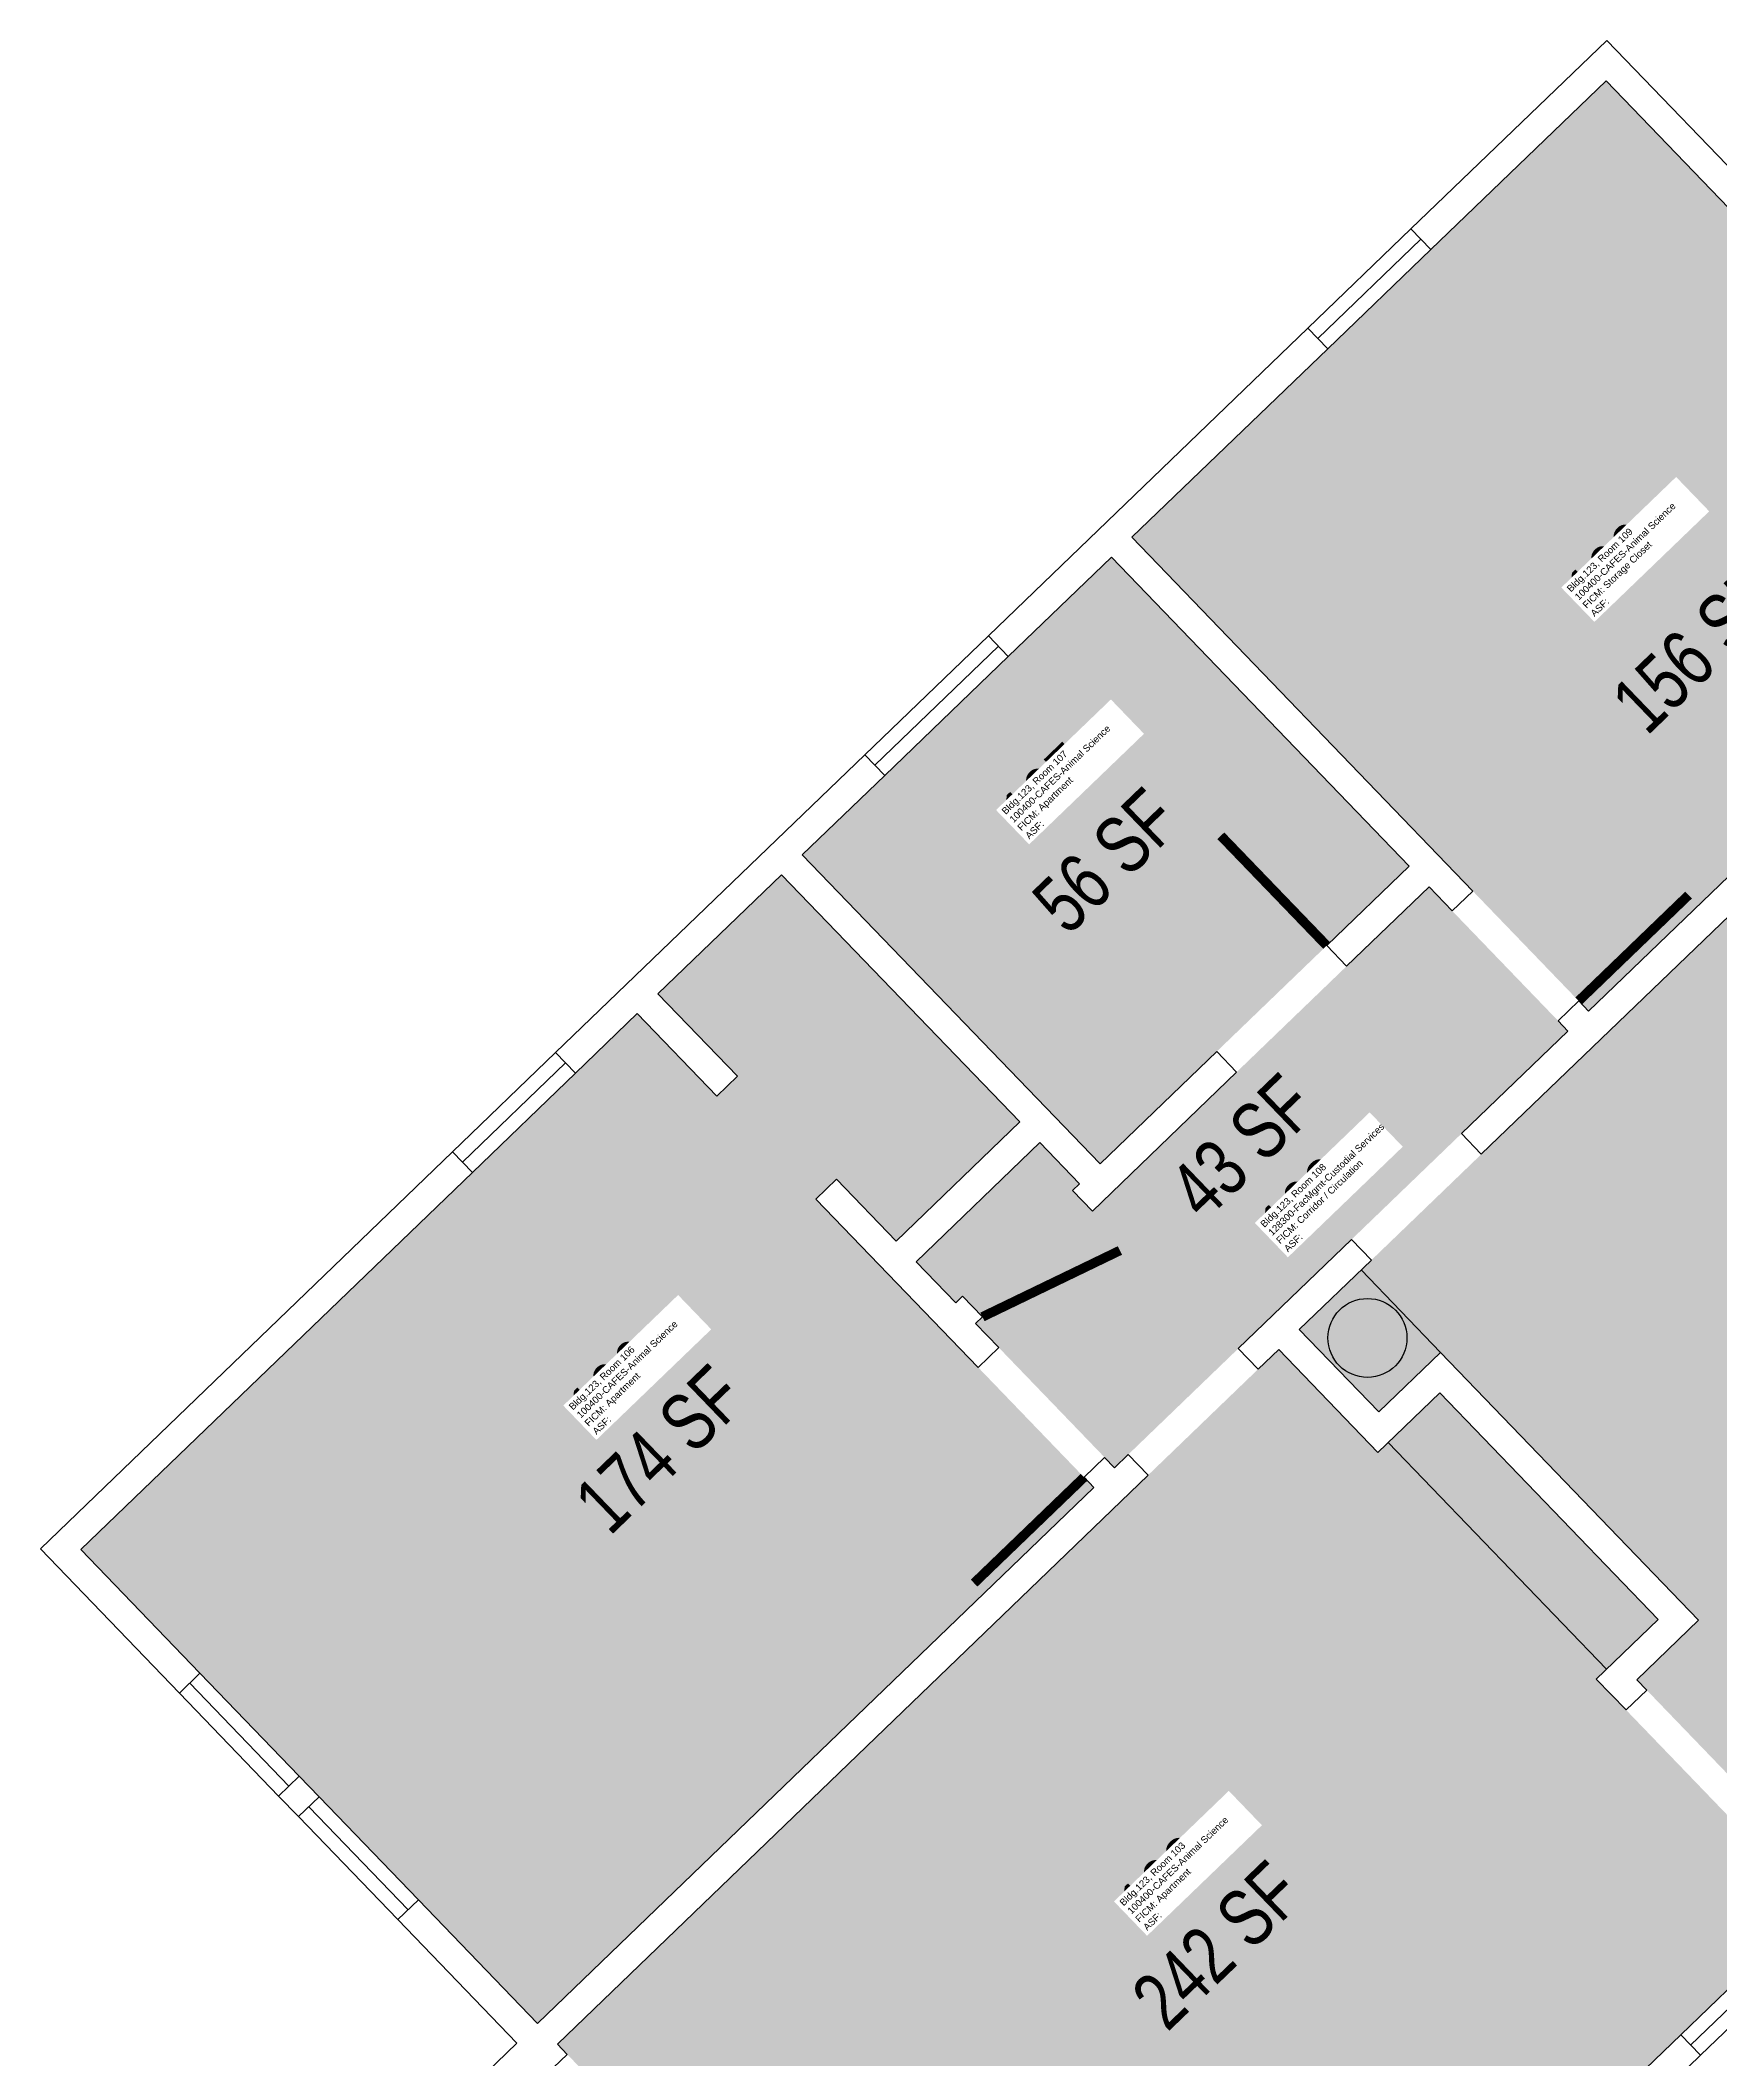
# Model space of a CAD drawing. Header units: inches. Extents: x 69249775 to 69250358, y 27732907 to 27733582.
# Drawn here: x 69249809.1 to 69250161.4, y 27733158.4 to 27733581.9 of the extents above; entities that cross this region are included whole.
import ezdxf
from ezdxf.enums import TextEntityAlignment as Align

# ---------------------------------------------------------------- set-up
doc = ezdxf.new("R2010")
doc.units = ezdxf.units.IN
doc.header["$LTSCALE"] = 10
doc.header["$MEASUREMENT"] = 0
for name, color, linetype in [('A-DOOR', 2, 'CONTINUOUS'), ('A-FLOR', 3, 'CONTINUOUS'), ('A-GLAZ', 1, 'CONTINUOUS'), ('A-IDEN-RNUM', 7, 'CONTINUOUS'), ('A-IDEN-SNUM', 4, 'CONTINUOUS'), ('A-IDEN-VNUM', 4, 'CONTINUOUS'), ('A-WALL', 5, 'CONTINUOUS'), ('AREA-TEXT', 3, 'CONTINUOUS'), ('Rooms-Category-Color', 7, 'CONTINUOUS'), ('Rooms-College-Color', 7, 'CONTINUOUS'), ('Rooms-Department-Color', 7, 'CONTINUOUS'), ('Rooms-Division-Color', 7, 'CONTINUOUS'), ('Rooms-Information', 7, 'CONTINUOUS')]:
    doc.layers.add(name, color=color, linetype=linetype)
doc.styles.add('Arial', font='arial.ttf')
doc.styles.add('CP_AREA', font='arial.ttf', dxfattribs={"height": 15})
doc.styles.add('CP_ROOMSNUMBER', font='arial.ttf', dxfattribs={"height": 1})

msp = doc.modelspace()

# ---------------------------------------------------------------- hatches: boundary and pattern name
at = {"layer": 'Rooms-Category-Color', "true_color": 0x728ef3}
for points in [[(69250133.71, 27733378.28), (69250037.97, 27733477.67), (69250137.36, 27733573.41), (69250233.1, 27733474.02), (69250228.78, 27733469.86), (69250232.94, 27733465.54), (69250237.26, 27733469.7), (69250274.72, 27733430.81), (69250231.51, 27733389.18), (69250194.05, 27733428.07), (69250213.49, 27733446.8), (69250209.33, 27733451.12)], [(69250031.27, 27733346.25), (69250096.09, 27733408.69), (69250033.65, 27733473.51), (69249968.83, 27733411.07)], [(69250189.73, 27733423.91), (69250073.05, 27733311.52), (69250089.7, 27733294.24), (69250102.67, 27733306.72), (69250156.78, 27733250.55), (69250143.82, 27733238.06), (69250185.44, 27733194.85), (69250302.12, 27733307.24)], [(69249976.04, 27733343.04), (69249988.53, 27733330.08), (69250014.46, 27733355.05), (69249964.51, 27733406.91), (69249938.58, 27733381.93), (69249955.23, 27733364.65), (69249950.91, 27733360.48), (69249934.26, 27733377.77), (69249817.59, 27733265.38), (69249913.33, 27733165.99), (69250030, 27733278.38), (69249971.72, 27733338.88)], [(69250148.3, 27733250.71), (69250135.33, 27733238.22), (69250181.12, 27733190.68), (69250127.1, 27733138.65), (69250122.94, 27733142.97), (69250079.73, 27733101.35), (69250083.89, 27733097.03), (69250029.88, 27733045), (69249917.49, 27733161.67), (69250068.73, 27733307.36), (69250089.54, 27733285.75), (69250102.51, 27733298.24)]]:
    msp.add_hatch(color=171, dxfattribs=at).paths.add_polyline_path(points)
at = {"layer": 'Rooms-Category-Color', "true_color": 0xadadad}
msp.add_hatch(color=253, dxfattribs=at).paths.add_polyline_path([(69250129.39, 27733374.12), (69250100.25, 27733404.37), (69250029.67, 27733336.38), (69250025.51, 27733340.7), (69250026.95, 27733342.09), (69250018.62, 27733350.73), (69249992.69, 27733325.75), (69250001.02, 27733317.11), (69250002.46, 27733318.5), (69250006.62, 27733314.18), (69250005.18, 27733312.79), (69250034.32, 27733282.54)])
at = {"layer": 'Rooms-College-Color', "true_color": 0xadadad}
for points in [[(69250133.71, 27733378.28), (69250037.97, 27733477.67), (69250137.36, 27733573.41), (69250233.1, 27733474.02), (69250228.78, 27733469.86), (69250232.94, 27733465.54), (69250237.26, 27733469.7), (69250274.72, 27733430.81), (69250231.51, 27733389.18), (69250194.05, 27733428.07), (69250213.49, 27733446.8), (69250209.33, 27733451.12)], [(69250031.27, 27733346.25), (69250096.09, 27733408.69), (69250033.65, 27733473.51), (69249968.83, 27733411.07)], [(69250189.73, 27733423.91), (69250073.05, 27733311.52), (69250089.7, 27733294.24), (69250102.67, 27733306.72), (69250156.78, 27733250.55), (69250143.82, 27733238.06), (69250185.44, 27733194.85), (69250302.12, 27733307.24)], [(69249976.04, 27733343.04), (69249988.53, 27733330.08), (69250014.46, 27733355.05), (69249964.51, 27733406.91), (69249938.58, 27733381.93), (69249955.23, 27733364.65), (69249950.91, 27733360.48), (69249934.26, 27733377.77), (69249817.59, 27733265.38), (69249913.33, 27733165.99), (69250030, 27733278.38), (69249971.72, 27733338.88)], [(69250129.39, 27733374.12), (69250100.25, 27733404.37), (69250029.67, 27733336.38), (69250025.51, 27733340.7), (69250026.95, 27733342.09), (69250018.62, 27733350.73), (69249992.69, 27733325.75), (69250001.02, 27733317.11), (69250002.46, 27733318.5), (69250006.62, 27733314.18), (69250005.18, 27733312.79), (69250034.32, 27733282.54)], [(69250148.3, 27733250.71), (69250135.33, 27733238.22), (69250181.12, 27733190.68), (69250127.1, 27733138.65), (69250122.94, 27733142.97), (69250079.73, 27733101.35), (69250083.89, 27733097.03), (69250029.88, 27733045), (69249917.49, 27733161.67), (69250068.73, 27733307.36), (69250089.54, 27733285.75), (69250102.51, 27733298.24)]]:
    msp.add_hatch(color=253, dxfattribs=at).paths.add_polyline_path(points)
at = {"layer": 'Rooms-Department-Color', "true_color": 0xe3c5e1}
for points in [[(69250133.71, 27733378.28), (69250037.97, 27733477.67), (69250137.36, 27733573.41), (69250233.1, 27733474.02), (69250228.78, 27733469.86), (69250232.94, 27733465.54), (69250237.26, 27733469.7), (69250274.72, 27733430.81), (69250231.51, 27733389.18), (69250194.05, 27733428.07), (69250213.49, 27733446.8), (69250209.33, 27733451.12)], [(69250031.27, 27733346.25), (69250096.09, 27733408.69), (69250033.65, 27733473.51), (69249968.83, 27733411.07)], [(69250189.73, 27733423.91), (69250073.05, 27733311.52), (69250089.7, 27733294.24), (69250102.67, 27733306.72), (69250156.78, 27733250.55), (69250143.82, 27733238.06), (69250185.44, 27733194.85), (69250302.12, 27733307.24)], [(69249976.04, 27733343.04), (69249988.53, 27733330.08), (69250014.46, 27733355.05), (69249964.51, 27733406.91), (69249938.58, 27733381.93), (69249955.23, 27733364.65), (69249950.91, 27733360.48), (69249934.26, 27733377.77), (69249817.59, 27733265.38), (69249913.33, 27733165.99), (69250030, 27733278.38), (69249971.72, 27733338.88)], [(69250148.3, 27733250.71), (69250135.33, 27733238.22), (69250181.12, 27733190.68), (69250127.1, 27733138.65), (69250122.94, 27733142.97), (69250079.73, 27733101.35), (69250083.89, 27733097.03), (69250029.88, 27733045), (69249917.49, 27733161.67), (69250068.73, 27733307.36), (69250089.54, 27733285.75), (69250102.51, 27733298.24)]]:
    msp.add_hatch(color=254, dxfattribs=at).paths.add_polyline_path(points)
at = {"layer": 'Rooms-Department-Color', "true_color": 0xacacac}
msp.add_hatch(color=253, dxfattribs=at).paths.add_polyline_path([(69250129.39, 27733374.12), (69250100.25, 27733404.37), (69250029.67, 27733336.38), (69250025.51, 27733340.7), (69250026.95, 27733342.09), (69250018.62, 27733350.73), (69249992.69, 27733325.75), (69250001.02, 27733317.11), (69250002.46, 27733318.5), (69250006.62, 27733314.18), (69250005.18, 27733312.79), (69250034.32, 27733282.54)])
at = {"layer": 'Rooms-Division-Color', "true_color": 0xe3c5e1}
for points in [[(69250133.71, 27733378.28), (69250037.97, 27733477.67), (69250137.36, 27733573.41), (69250233.1, 27733474.02), (69250228.78, 27733469.86), (69250232.94, 27733465.54), (69250237.26, 27733469.7), (69250274.72, 27733430.81), (69250231.51, 27733389.18), (69250194.05, 27733428.07), (69250213.49, 27733446.8), (69250209.33, 27733451.12)], [(69250031.27, 27733346.25), (69250096.09, 27733408.69), (69250033.65, 27733473.51), (69249968.83, 27733411.07)], [(69250189.73, 27733423.91), (69250073.05, 27733311.52), (69250089.7, 27733294.24), (69250102.67, 27733306.72), (69250156.78, 27733250.55), (69250143.82, 27733238.06), (69250185.44, 27733194.85), (69250302.12, 27733307.24)], [(69249976.04, 27733343.04), (69249988.53, 27733330.08), (69250014.46, 27733355.05), (69249964.51, 27733406.91), (69249938.58, 27733381.93), (69249955.23, 27733364.65), (69249950.91, 27733360.48), (69249934.26, 27733377.77), (69249817.59, 27733265.38), (69249913.33, 27733165.99), (69250030, 27733278.38), (69249971.72, 27733338.88)], [(69250148.3, 27733250.71), (69250135.33, 27733238.22), (69250181.12, 27733190.68), (69250127.1, 27733138.65), (69250122.94, 27733142.97), (69250079.73, 27733101.35), (69250083.89, 27733097.03), (69250029.88, 27733045), (69249917.49, 27733161.67), (69250068.73, 27733307.36), (69250089.54, 27733285.75), (69250102.51, 27733298.24)]]:
    msp.add_hatch(color=254, dxfattribs=at).paths.add_polyline_path(points)
at = {"layer": 'Rooms-Division-Color', "true_color": 0xadadad}
msp.add_hatch(color=253, dxfattribs=at).paths.add_polyline_path([(69250129.39, 27733374.12), (69250100.25, 27733404.37), (69250029.67, 27733336.38), (69250025.51, 27733340.7), (69250026.95, 27733342.09), (69250018.62, 27733350.73), (69249992.69, 27733325.75), (69250001.02, 27733317.11), (69250002.46, 27733318.5), (69250006.62, 27733314.18), (69250005.18, 27733312.79), (69250034.32, 27733282.54)])

# ---------------------------------------------------------------- linework, layer by layer
at = {"layer": 'A-DOOR'}
for points in [[(69250078.8, 27733392.04, 2, 2, 0), (69250056.6, 27733415.08, 0, 0, 0.414214), (69250055.76, 27733369.84, 0, 0, 2.414214)], [(69250131.63, 27733380.44, 2, 2, 0), (69250154.67, 27733402.64, 0, 0, 0.414214), (69250109.43, 27733403.49, 0, 0, 2.414214)], [(69250006.62, 27733314.18, 2, 2, 0), (69250035.44, 27733328.1, 0, 0, 0.102988), (69250027.49, 27733338.44, 0, 0, 0.102988)], [(69250027.92, 27733280.54, 2, 2, 0), (69250004.87, 27733258.34, 0, 0, -0.414214), (69250005.72, 27733303.59, 0, 0, -2.414214)]]:
    msp.add_lwpolyline(points, format="xyseb", dxfattribs=at)
at = {"layer": 'A-FLOR'}
for p, q in [((69250102.67, 27733306.72), (69250086.02, 27733324.01)), ((69250091.7, 27733287.83), (69250137.49, 27733240.3))]:
    msp.add_line(p, q, dxfattribs=at)
msp.add_circle((69250087.34, 27733309.76), 8.28, dxfattribs=at)
at = {"layer": 'A-GLAZ'}
for p, q in [((69250074.86, 27733521.53), (69250096.47, 27733542.35)), ((69250076.94, 27733519.37), (69250098.55, 27733540.19)), ((69250079.02, 27733517.21), (69250100.63, 27733538.03)), ((69249981.95, 27733432.04), (69250007.88, 27733457.02)), ((69249984.03, 27733429.88), (69250009.96, 27733454.85)), ((69249986.12, 27733427.72), (69250012.04, 27733452.69)), ((69249895.53, 27733348.79), (69249917.13, 27733369.6)), ((69249897.61, 27733346.63), (69249919.22, 27733367.44)), ((69249899.69, 27733344.47), (69249921.3, 27733365.28)), ((69249861.21, 27733215.76), (69249840.4, 27733237.37)), ((69249863.37, 27733217.85), (69249842.56, 27733239.45)), ((69249859.05, 27733213.68), (69249838.24, 27733235.29)), ((69249886.19, 27733189.84), (69249865.38, 27733211.44)), ((69249888.35, 27733191.92), (69249867.54, 27733213.52)), ((69249884.03, 27733187.76), (69249863.22, 27733209.36)), ((69250153.03, 27733163.63), (69250174.64, 27733184.44)), ((69250155.11, 27733161.47), (69250176.72, 27733182.28)), ((69250157.19, 27733159.31), (69250178.8, 27733180.12))]:
    msp.add_line(p, q, dxfattribs=at)
at = {"layer": 'A-WALL'}
for p, q in [((69250137.52, 27733581.89), (69250096.47, 27733542.35)), ((69250179.14, 27733538.68), (69250137.52, 27733581.89)), ((69250137.36, 27733573.41), (69250100.63, 27733538.03)), ((69250174.82, 27733534.52), (69250137.36, 27733573.41)), ((69250100.63, 27733538.03), (69250096.47, 27733542.35)), ((69250074.86, 27733521.53), (69250007.88, 27733457.02)), ((69250079.02, 27733517.21), (69250074.86, 27733521.53)), ((69250079.02, 27733517.21), (69250037.97, 27733477.67)), ((69250037.97, 27733477.67), (69250109.43, 27733403.49)), ((69250033.65, 27733473.51), (69250012.04, 27733452.69)), ((69250033.65, 27733473.51), (69250096.09, 27733408.69)), ((69250012.04, 27733452.69), (69250007.88, 27733457.02)), ((69250209.33, 27733451.12), (69250133.71, 27733378.28)), ((69249981.95, 27733432.04), (69249917.13, 27733369.6)), ((69249986.12, 27733427.72), (69249981.95, 27733432.04)), ((69249986.12, 27733427.72), (69249968.83, 27733411.07)), ((69250189.73, 27733423.91), (69250111.22, 27733348.29)), ((69249968.83, 27733411.07), (69250031.27, 27733346.25)), ((69249964.51, 27733406.91), (69249938.58, 27733381.93)), ((69249964.51, 27733406.91), (69250014.46, 27733355.05)), ((69250096.09, 27733408.69), (69250078.8, 27733392.04)), ((69250100.25, 27733404.37), (69250082.96, 27733387.72)), ((69250100.25, 27733404.37), (69250105.11, 27733399.33)), ((69250109.43, 27733403.49), (69250105.11, 27733399.33)), ((69250078.8, 27733392.04), (69250082.96, 27733387.72)), ((69249938.58, 27733381.93), (69249955.23, 27733364.65)), ((69250131.63, 27733380.44), (69250127.31, 27733376.28)), ((69250131.63, 27733380.44), (69250133.71, 27733378.28)), ((69249934.26, 27733377.77), (69249921.3, 27733365.28)), ((69249934.26, 27733377.77), (69249950.91, 27733360.48)), ((69250127.31, 27733376.28), (69250129.39, 27733374.12)), ((69250129.39, 27733374.12), (69250107.06, 27733352.61)), ((69249921.3, 27733365.28), (69249917.13, 27733369.6)), ((69250055.76, 27733369.84), (69250031.27, 27733346.25)), ((69250055.76, 27733369.84), (69250059.92, 27733365.52)), ((69249950.91, 27733360.48), (69249955.23, 27733364.65)), ((69250059.92, 27733365.52), (69250029.67, 27733336.38)), ((69250014.46, 27733355.05), (69249988.53, 27733330.08)), ((69250018.62, 27733350.73), (69249992.69, 27733325.75)), ((69250018.62, 27733350.73), (69250026.95, 27733342.09)), ((69250111.22, 27733348.29), (69250107.06, 27733352.61)), ((69249895.53, 27733348.79), (69249809.1, 27733265.54)), ((69249899.69, 27733344.47), (69249895.53, 27733348.79)), ((69249899.69, 27733344.47), (69249817.59, 27733265.38)), ((69249971.72, 27733338.88), (69249976.04, 27733343.04)), ((69249976.04, 27733343.04), (69249988.53, 27733330.08)), ((69250026.95, 27733342.09), (69250025.51, 27733340.7)), ((69249971.72, 27733338.88), (69250005.72, 27733303.59)), ((69250025.51, 27733340.7), (69250029.67, 27733336.38)), ((69250084.01, 27733330.41), (69250060.25, 27733307.52)), ((69250088.18, 27733326.09), (69250084.01, 27733330.41)), ((69249992.69, 27733325.75), (69250001.02, 27733317.11)), ((69250088.18, 27733326.09), (69250073.05, 27733311.52)), ((69250002.46, 27733318.5), (69250001.02, 27733317.11)), ((69250002.46, 27733318.5), (69250006.62, 27733314.18)), ((69250006.62, 27733314.18), (69250005.18, 27733312.79)), ((69250005.18, 27733312.79), (69250010.04, 27733307.75)), ((69250073.05, 27733311.52), (69250089.7, 27733294.24)), ((69250010.04, 27733307.75), (69250005.72, 27733303.59)), ((69250064.41, 27733303.2), (69250060.25, 27733307.52)), ((69250068.73, 27733307.36), (69250064.41, 27733303.2)), ((69250068.73, 27733307.36), (69250089.54, 27733285.75)), ((69250102.67, 27733306.72), (69250089.7, 27733294.24)), ((69250102.67, 27733306.72), (69250156.78, 27733250.55)), ((69250102.51, 27733298.24), (69250089.54, 27733285.75)), ((69250102.51, 27733298.24), (69250148.3, 27733250.71)), ((69250032.24, 27733284.7), (69250027.92, 27733280.54)), ((69250032.24, 27733284.7), (69250034.32, 27733282.54)), ((69250037.2, 27733285.32), (69250034.32, 27733282.54)), ((69250041.36, 27733281), (69250037.2, 27733285.32)), ((69250030, 27733278.38), (69249913.33, 27733165.99)), ((69250041.36, 27733281), (69249917.49, 27733161.67)), ((69250027.92, 27733280.54), (69250030, 27733278.38)), ((69249809.1, 27733265.54), (69249838.24, 27733235.29)), ((69249817.59, 27733265.38), (69249842.56, 27733239.45)), ((69250148.3, 27733250.71), (69250135.33, 27733238.22)), ((69250156.78, 27733250.55), (69250143.82, 27733238.06)), ((69249842.56, 27733239.45), (69249838.24, 27733235.29)), ((69250135.33, 27733238.22), (69250141.58, 27733231.74)), ((69250143.82, 27733238.06), (69250145.9, 27733235.9)), ((69250145.9, 27733235.9), (69250141.58, 27733231.74)), ((69249863.37, 27733217.85), (69249859.05, 27733213.68)), ((69249863.37, 27733217.85), (69249867.54, 27733213.52)), ((69249859.05, 27733213.68), (69249863.22, 27733209.36)), ((69249867.54, 27733213.52), (69249863.22, 27733209.36)), ((69249888.35, 27733191.92), (69249884.03, 27733187.76)), ((69249888.35, 27733191.92), (69249913.33, 27733165.99)), ((69249884.03, 27733187.76), (69249909, 27733161.83)), ((69249909, 27733161.83), (69249867.95, 27733122.28)), ((69249917.49, 27733161.67), (69249919.57, 27733159.51)), ((69250127.1, 27733138.65), (69250153.03, 27733163.63)), ((69250153.03, 27733163.63), (69250157.19, 27733159.31)), ((69249919.57, 27733159.51), (69249915.25, 27733155.35)), ((69250131.27, 27733134.33), (69250157.19, 27733159.31))]:
    msp.add_line(p, q, dxfattribs=at)

# ---------------------------------------------------------------- texts
at = {"layer": 'A-IDEN-RNUM', "style": 'Arial', "width": 0.85}
for s, p in [('0109-00', (69250135.94, 27733468.37)), ('0107-00', (69250017.55, 27733422.1)), ('0108-00', (69250071.61, 27733335.62)), ('0106-00', (69249926.96, 27733297.02)), ('0103-00', (69250042.21, 27733193.03))]:
    msp.add_text(s, height=1, rotation=43.9283, dxfattribs=at).set_placement(p)
at = {"layer": 'A-IDEN-SNUM', "style": 'CP_ROOMSNUMBER'}
for s, p in [('1230010900', (69250135.94, 27733468.37)), ('1230010700', (69250017.55, 27733422.1)), ('1230010800', (69250071.61, 27733335.62)), ('1230010600', (69249926.96, 27733297.02)), ('1230010300', (69250042.21, 27733193.03))]:
    msp.add_text(s, height=1, rotation=43.9283, dxfattribs=at).set_placement(p, align=Align.MIDDLE_CENTER)
at = {"layer": 'A-IDEN-VNUM', "style": 'Arial', "width": 0.85}
for s, p in [('109', (69250134.96, 27733460.93)), ('107', (69250016.45, 27733414.27)), ('108', (69250070.7, 27733327.67)), ('106', (69249925.71, 27733289.37)), ('103', (69250041.17, 27733185.37))]:
    msp.add_text(s, height=10, rotation=43.9283, dxfattribs=at).set_placement(p)
at = {"layer": 'AREA-TEXT', "style": 'CP_AREA', "width": 0.75}
for s, p in [('156 SF', (69250156.35, 27733454.24)), ('56 SF', (69250032.46, 27733409.88)), ('43 SF', (69250061.04, 27733349.94)), ('174 SF', (69249938.92, 27733286.45)), ('242 SF', (69250055.79, 27733182.42))]:
    msp.add_text(s, height=12, rotation=43.9283, dxfattribs=at).set_placement(p, align=Align.MIDDLE_CENTER)

# ---------------------------------------------------------------- next in the draw order: texts
at = {"layer": 'Rooms-Information', "char_height": 1.4286, "width": 32, "attachment_point": 7, "rotation": 43.9283, "style": 'Arial', "bg_fill": 3, "box_fill_scale": 1.5, "bg_fill_color": 256, "bg_fill_true_color": 13158600, "bg_fill_transparency": 0}
for s, insert in [('Bldg.123, Room 109^M^J100400-CAFES-Animal Science^M^JFICM: Storage Closet^M^JASF: ', (69250134.96, 27733460.93)), ('Bldg.123, Room 107^M^J100400-CAFES-Animal Science^M^JFICM: Apartment^M^JASF: ', (69250016.45, 27733414.27)), ('Bldg.123, Room 108^M^J128300-FacMgmt-Custodial Services^M^JFICM: Corridor / Circulation^M^JASF: ', (69250070.7, 27733327.67)), ('Bldg.123, Room 106^M^J100400-CAFES-Animal Science^M^JFICM: Apartment^M^JASF: ', (69249925.71, 27733289.37)), ('Bldg.123, Room 103^M^J100400-CAFES-Animal Science^M^JFICM: Apartment^M^JASF: ', (69250041.17, 27733185.37))]:
    msp.add_mtext(s, dxfattribs=dict(at, insert=insert))

doc.saveas('drawing.dxf')
